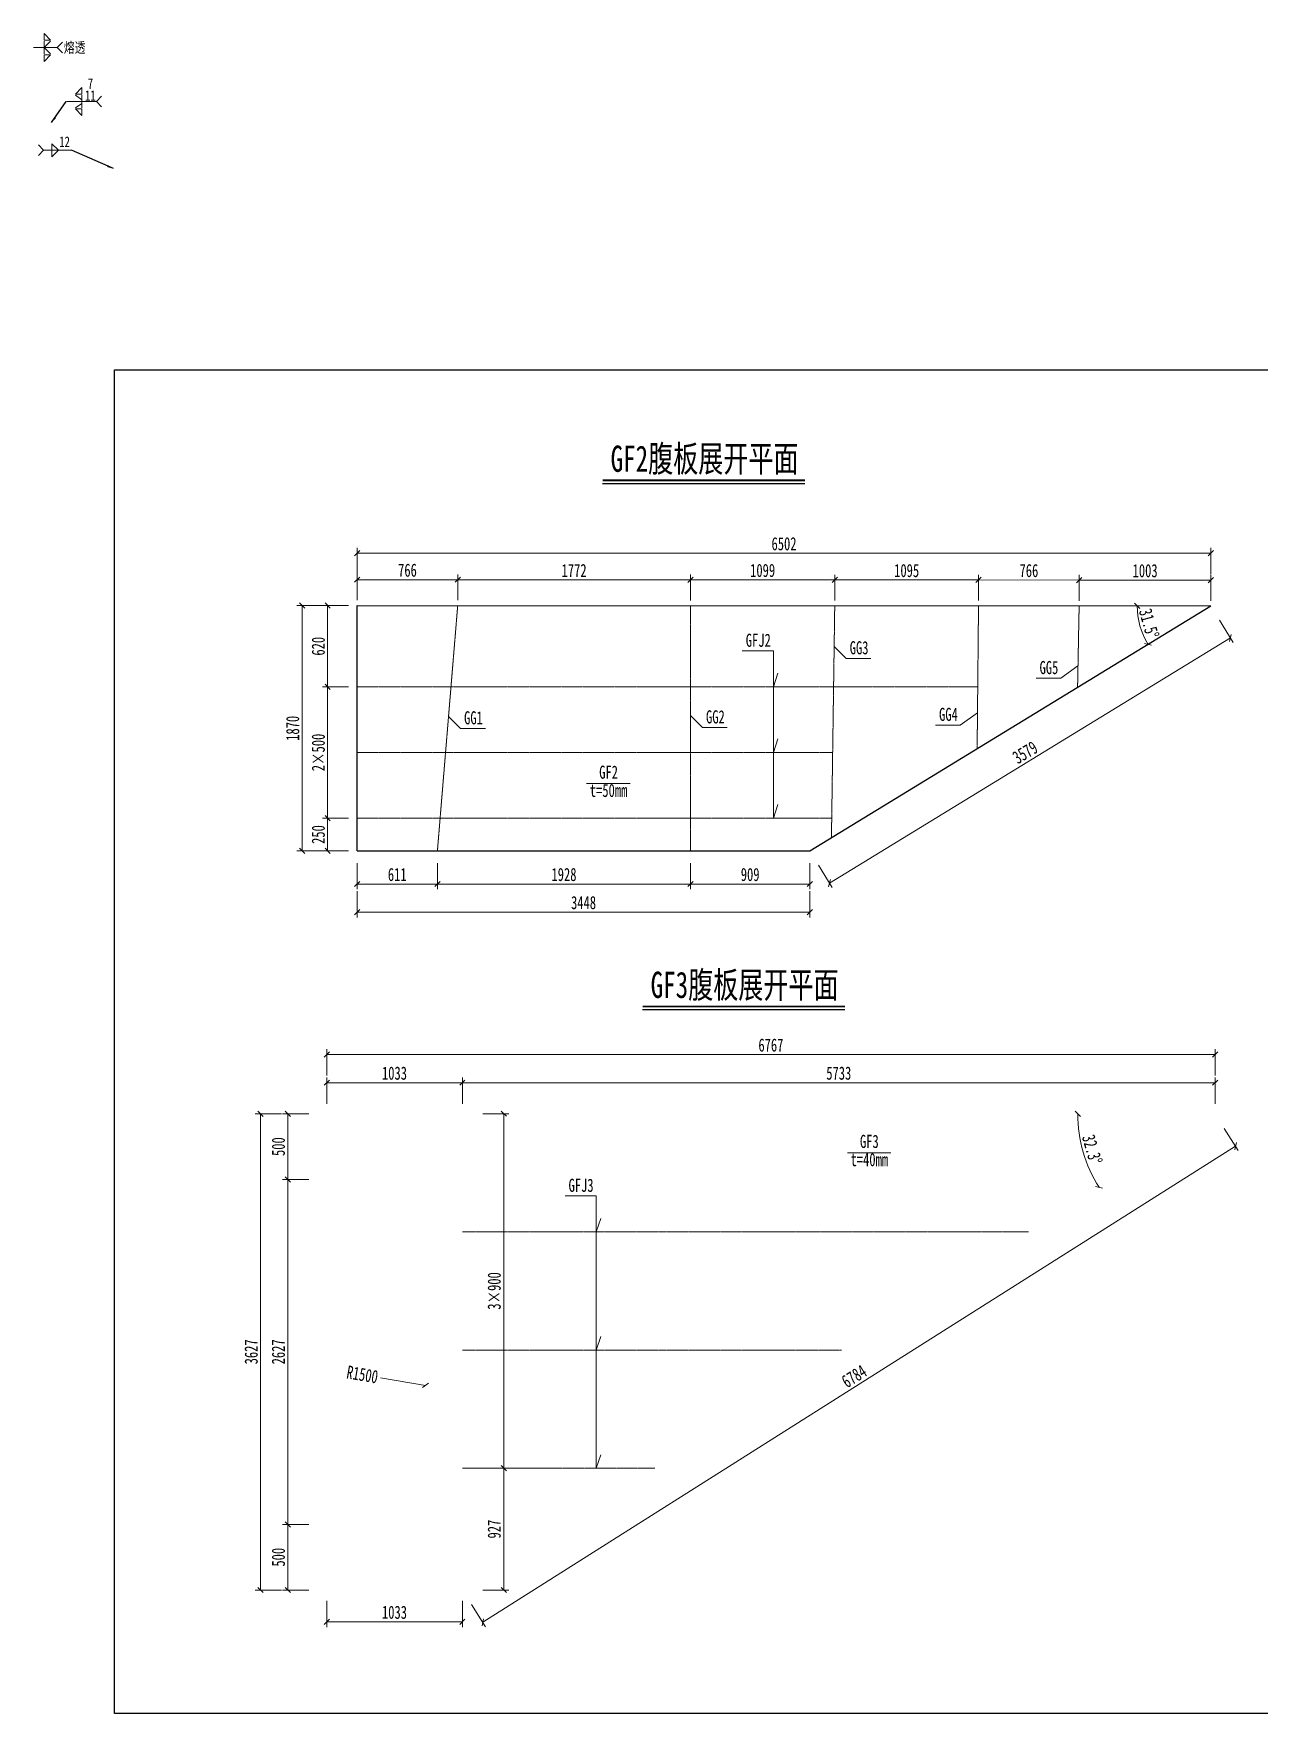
# Model space of a CAD drawing. Header units: millimetres. Extents: x -89049 to 410567, y -307459 to -100425.
# Drawn here: x 102557 to 111894, y -267986 to -255192 of the extents above; entities that cross this region are included whole.
import ezdxf
from ezdxf.enums import TextEntityAlignment as Align

# ---------------------------------------------------------------- set-up
doc = ezdxf.new("R2010")
doc.units = ezdxf.units.MM
doc.linetypes.add('DASHED', pattern=[0.75, 0.5, -0.25])
doc.layers.get('Defpoints').update_dxf_attribs({"color": 8})
for name, color, linetype, lineweight in [('Dim', 4, 'Continuous', 15), ('文字', 7, 'Continuous', 15), ('标注线及字体', 2, 'Continuous', 15), ('细实线', 4, 'Continuous', 15), ('虚线', 7, 'DASHED', 13), ('钢板粗线', 1, 'Continuous', 25)]:
    doc.layers.add(name, color=color, linetype=linetype, lineweight=lineweight)
doc.layers.add('Text', color=4, linetype='Continuous')
doc.styles.add('111', font='', dxfattribs={"width": 0.7})
doc.styles.add('BM_Dim', font='', dxfattribs={"width": 0.85})
doc.styles.add('SMEDI', font='', dxfattribs={"width": 0.75})
doc.styles.get("Standard").update_dxf_attribs({"font": ''})
doc.styles.get('111').set_extended_font_data('仿宋_GB2312')
doc.styles.get('BM_Dim').set_extended_font_data('仿宋_GB2312')
doc.styles.get('SMEDI').set_extended_font_data('仿宋_GB2312')
doc.styles.get('Standard').set_extended_font_data('仿宋_GB2312')
doc.dimstyles.new('200', dxfattribs={"dimscale": 0, "dimtxt": 2.5, "dimasz": 1, "dimexe": 1, "dimexo": 1, "dimgap": 0.6, "dimtad": 1, "dimdec": 0, "dimdsep": 46, "dimtxsty": '111', "dimblk": 'OBLIQUE', "dimcen": 0, "dimclrd": 4, "dimclre": 4, "dimclrt": 4, "dimadec": 1, "dimazin": 2, "dimtfac": 1, "dimtdec": 0, "dimtix": 1, "dimtmove": 2, "dimatfit": 3, "dimfxl": 4, "dimfxlon": 1, "dimtolj": 1, "dimlwd": -1, "dimlwe": -1, "dimarcsym": 0})
doc.dimstyles.new('MSteel_1.0_1.0', dxfattribs={"dimtxt": 3, "dimasz": 1.2, "dimexe": 1, "dimexo": 1, "dimgap": 1, "dimtad": 3, "dimtoh": 1, "dimdec": 0, "dimzin": 0, "dimdsep": 46, "dimtxsty": 'Standard', "dimblk": 'ARCHTICK', "dimcen": 0.09, "dimclrd": 3, "dimclre": 3, "dimadec": 0, "dimazin": 0, "dimtfac": 1, "dimtdec": 4, "dimtofl": 0, "dimtmove": 0, "dimatfit": 3, "dimfxl": 1, "dimtolj": 1, "dimtzin": 0, "dimarcsym": 0})

# ---------------------------------------------------------------- blocks, each defined once
blk = doc.blocks.new('全融透1')
at = {"layer": 'Dim'}
blk.add_line((0, 0), (4.48, 0), dxfattribs=at)
for points in [[(2, 2.65), (2, 1.41), (3.23, 1.41)], [(2, -2.65), (2, -1.41), (3.23, -1.41)]]:
    blk.add_lwpolyline(points, close=True, dxfattribs=at)
for points in [[(3.23, 1.21), (2, 0), (2, 1.21)], [(3.23, -1.21), (2, 0), (2, -1.21)], [(5.48, 1), (4.48, 0), (5.48, -1)]]:
    blk.add_lwpolyline(points, dxfattribs=at)
at = {"layer": 'Text', "style": 'SMEDI', "width": 0.75}
blk.add_text('熔透', height=2, dxfattribs=at).set_placement((5.77, 0), align=Align.MIDDLE_LEFT)
blk = doc.blocks.new('角焊缝1')
at = {"layer": 'Dim'}
blk.add_line((-3101.17, 370.22), (-3106.48, 370.22), dxfattribs=at)
blk.add_lwpolyline([(-3107.48, 369.22), (-3106.48, 370.22), (-3107.48, 371.22)], dxfattribs=at)
blk.add_lwpolyline([(-3104.91, 371.45), (-3104.91, 368.99), (-3103.68, 370.22)], close=True, dxfattribs=at)
blk = doc.blocks.new('半融透1')
at = {"layer": 'Dim'}
for p, q in [((0.03, 0), (5.74, 0)), ((2.98, 0.34), (1.75, 1.21)), ((2.98, -0.34), (1.75, -1.21))]:
    blk.add_line(p, q, dxfattribs=at)
for points in [[(1.75, 1.41), (2.98, 1.41), (2.98, 2.65)], [(1.75, -1.41), (2.98, -1.41), (2.98, -2.65)]]:
    blk.add_lwpolyline(points, close=True, dxfattribs=at)
for points in [[(2.98, -1.21), (2.98, 0), (2.98, 1.21)], [(6.74, -1), (5.74, 0), (6.74, 1)]]:
    blk.add_lwpolyline(points, dxfattribs=at)
at = {"layer": 'Text', "style": 'SMEDI', "width": 0.75}
blk.add_text('7', height=2, dxfattribs=at).set_placement((4.09, 3.42), align=Align.MIDDLE_LEFT)
blk = doc.blocks.new('_ArchTick')
at = {"color": 0, "linetype": 'ByBlock', "const_width": 0.15}
blk.add_lwpolyline([(-0.5, -0.5), (0.5, 0.5)], dxfattribs=at)
blk = doc.blocks.new('_Oblique')
at = {"color": 0, "linetype": 'ByBlock', "lineweight": -2}
blk.add_line((-0.5, -0.5), (0.5, 0.5), dxfattribs=at)
blk = doc.blocks.new('*D2289')
at = {"layer": 'Defpoints', "color": 0, "transparency": 16777216}
for p in [(105022, -261167), (104797, -261417), (105022, -261417)]:
    blk.add_point(p, dxfattribs=at)
at = {"layer": '细实线', "color": 4, "transparency": 16777216}
for p, q in [((104957, -261167), (104757, -261167)), ((104797, -261167), (104797, -261417)), ((104957, -261417), (104757, -261417))]:
    blk.add_line(p, q, dxfattribs=at)
at = {"layer": '细实线', "color": 4, "transparency": 16777216, "xscale": 40, "yscale": 40, "zscale": 40}
for p, rotation in [((104797, -261167), 90), ((104797, -261417), 270)]:
    blk.add_blockref('_Oblique', p, dxfattribs=dict(at, rotation=rotation))
at = {"layer": '细实线', "color": 4, "transparency": 16777216, "insert": (104726, -261292), "char_height": 100, "attachment_point": 5, "rotation": 90, "style": '111'}
blk.add_mtext('\\A1;250', dxfattribs=at)
blk = doc.blocks.new('*D2290')
at = {"layer": 'Defpoints', "color": 0, "transparency": 16777216}
for p in [(104797, -260167), (105022, -260167), (105022, -261167)]:
    blk.add_point(p, dxfattribs=at)
at = {"layer": '细实线', "color": 4, "transparency": 16777216}
for p, q in [((104957, -260167), (104757, -260167)), ((104797, -261167), (104797, -260167)), ((104957, -261167), (104757, -261167))]:
    blk.add_line(p, q, dxfattribs=at)
at = {"layer": '细实线', "color": 4, "transparency": 16777216, "xscale": 40, "yscale": 40, "zscale": 40}
for p, rotation in [((104797, -260167), 90), ((104797, -261167), 270)]:
    blk.add_blockref('_Oblique', p, dxfattribs=dict(at, rotation=rotation))
at = {"layer": '细实线', "color": 4, "transparency": 16777216, "insert": (104726, -260667), "char_height": 100, "attachment_point": 5, "rotation": 90, "style": '111'}
blk.add_mtext('\\A1;2×500', dxfattribs=at)
blk = doc.blocks.new('*D2291')
at = {"layer": 'Defpoints', "color": 0, "transparency": 16777216}
for p in [(104797, -259548), (105022, -259548), (105022, -260167)]:
    blk.add_point(p, dxfattribs=at)
at = {"layer": '细实线', "color": 4, "transparency": 16777216}
for p, q in [((104957, -259548), (104757, -259548)), ((104797, -260167), (104797, -259548)), ((104957, -260167), (104757, -260167))]:
    blk.add_line(p, q, dxfattribs=at)
at = {"layer": '细实线', "color": 4, "transparency": 16777216, "xscale": 40, "yscale": 40, "zscale": 40}
for p, rotation in [((104797, -259548), 90), ((104797, -260167), 270)]:
    blk.add_blockref('_Oblique', p, dxfattribs=dict(at, rotation=rotation))
at = {"layer": '细实线', "color": 4, "transparency": 16777216, "insert": (104726, -259858), "char_height": 100, "attachment_point": 5, "rotation": 90, "style": '111'}
blk.add_mtext('\\A1;620', dxfattribs=at)
blk = doc.blocks.new('*D2292')
at = {"layer": 'Defpoints', "color": 0, "transparency": 16777216}
for p in [(104841, -259548), (104602, -261417), (104841, -261417)]:
    blk.add_point(p, dxfattribs=at)
at = {"layer": '细实线', "color": 4, "transparency": 16777216}
for p, q in [((104762, -259548), (104562, -259548)), ((104602, -259548), (104602, -261417)), ((104762, -261417), (104562, -261417))]:
    blk.add_line(p, q, dxfattribs=at)
at = {"layer": '细实线', "color": 4, "transparency": 16777216, "xscale": 40, "yscale": 40, "zscale": 40}
for p, rotation in [((104602, -259548), 90), ((104602, -261417), 270)]:
    blk.add_blockref('_Oblique', p, dxfattribs=dict(at, rotation=rotation))
at = {"layer": '细实线', "color": 4, "transparency": 16777216, "insert": (104531, -260483), "char_height": 100, "attachment_point": 5, "rotation": 90, "style": '111'}
blk.add_mtext('\\A1;1870', dxfattribs=at)
blk = doc.blocks.new('*D2297')
at = {"layer": 'Defpoints', "color": 0, "transparency": 16777216}
for p in [(105022, -261417), (108470, -261417), (108470, -261883)]:
    blk.add_point(p, dxfattribs=at)
at = {"layer": '细实线', "color": 4, "transparency": 16777216}
for p, q in [((105022, -261723), (105022, -261923)), ((108470, -261723), (108470, -261923)), ((105022, -261883), (108470, -261883))]:
    blk.add_line(p, q, dxfattribs=at)
at = {"layer": '细实线', "color": 4, "transparency": 16777216, "xscale": 40, "yscale": 40, "zscale": 40, "rotation": 180}
blk.add_blockref('_Oblique', (105022, -261883), dxfattribs=at)
at = {"layer": '细实线', "color": 4, "transparency": 16777216, "xscale": 40, "yscale": 40, "zscale": 40}
blk.add_blockref('_Oblique', (108470, -261883), dxfattribs=at)
at = {"layer": '细实线', "color": 4, "transparency": 16777216, "insert": (106746, -261811), "char_height": 100, "attachment_point": 5, "style": '111'}
blk.add_mtext('\\A1;3448', dxfattribs=at)
blk = doc.blocks.new('*D2298')
at = {"layer": 'Defpoints', "color": 0, "transparency": 16777216}
for p in [(105022, -259149), (105022, -259548), (111524, -259551)]:
    blk.add_point(p, dxfattribs=at)
at = {"layer": '细实线', "color": 4, "transparency": 16777216}
for p, q in [((105022, -259309), (105022, -259109)), ((111524, -259149), (105022, -259149)), ((111524, -259309), (111524, -259109))]:
    blk.add_line(p, q, dxfattribs=at)
at = {"layer": '细实线', "color": 4, "transparency": 16777216, "xscale": 40, "yscale": 40, "zscale": 40, "rotation": 180}
blk.add_blockref('_Oblique', (105022, -259149), dxfattribs=at)
at = {"layer": '细实线', "color": 4, "transparency": 16777216, "xscale": 40, "yscale": 40, "zscale": 40}
blk.add_blockref('_Oblique', (111524, -259149), dxfattribs=at)
at = {"layer": '细实线', "color": 4, "transparency": 16777216, "insert": (108273, -259078), "char_height": 100, "attachment_point": 5, "style": '111'}
blk.add_mtext('\\A1;6502', dxfattribs=at)
blk = doc.blocks.new('*D2301')
at = {"layer": 'Defpoints', "color": 0, "transparency": 16777216}
for p in [(111524, -259551), (111673, -259795), (108470, -261417)]:
    blk.add_point(p, dxfattribs=at)
at = {"layer": '细实线', "color": 4, "transparency": 16777216}
for p, q in [((111590, -259659), (111694, -259830)), ((108619, -261662), (111673, -259795)), ((108535, -261525), (108640, -261696))]:
    blk.add_line(p, q, dxfattribs=at)
at = {"layer": '细实线', "color": 4, "transparency": 16777216, "xscale": 40, "yscale": 40, "zscale": 40}
for p, rotation in [((111673, -259795), 31.42082114954894), ((108619, -261662), 211.4208211495489)]:
    blk.add_blockref('_Oblique', p, dxfattribs=dict(at, rotation=rotation))
at = {"layer": '细实线', "color": 4, "transparency": 16777216, "insert": (110109, -260667), "char_height": 100, "attachment_point": 5, "rotation": 31.4208, "style": '111'}
blk.add_mtext('\\A1;3579', dxfattribs=at)
blk = doc.blocks.new('*D2303')
at = {"layer": 'Defpoints', "color": 0, "transparency": 16777216}
for p in [(105022, -259548), (111524, -259551), (111524, -259551), (110972, -259653), (108470, -261417)]:
    blk.add_point(p, dxfattribs=at)
at = {"layer": '细实线', "color": 4, "transparency": 16777216}
blk.add_arc((111524, -259551), 561, 179.9684, 211.4208, dxfattribs=at)
at = {"layer": '细实线', "color": 4, "transparency": 16777216, "xscale": 40, "yscale": 40, "zscale": 40}
for p, rotation in [((110963, -259551), 89.96843768254666), ((111045, -259844), 301.4208211495489)]:
    blk.add_blockref('_Oblique', p, dxfattribs=dict(at, rotation=rotation))
at = {"layer": '细实线', "color": 4, "transparency": 16777216, "insert": (111053, -259684), "char_height": 100, "attachment_point": 5, "rotation": 285.6946, "style": '111'}
blk.add_mtext('\\A1;31.5%%d', dxfattribs=at)
blk = doc.blocks.new('*D2435')
at = {"layer": 'Defpoints', "color": 0, "transparency": 16777216}
for p in [(105788, -259351), (105022, -259548), (105788, -259548)]:
    blk.add_point(p, dxfattribs=at)
at = {"layer": '细实线', "color": 4, "transparency": 16777216}
for p, q in [((105022, -259508), (105022, -259311)), ((105788, -259508), (105788, -259311)), ((105022, -259351), (105788, -259351))]:
    blk.add_line(p, q, dxfattribs=at)
at = {"layer": '细实线', "color": 4, "transparency": 16777216, "xscale": 40, "yscale": 40, "zscale": 40}
for p, rotation in [((105022, -259351), 179.9684376825444), ((105788, -259351), 359.9684376825444)]:
    blk.add_blockref('_Oblique', p, dxfattribs=dict(at, rotation=rotation))
at = {"layer": '细实线', "color": 4, "transparency": 16777216, "insert": (105405, -259279), "char_height": 100, "attachment_point": 5, "rotation": 359.9684, "style": '111'}
blk.add_mtext('\\A1;766', dxfattribs=at)
blk = doc.blocks.new('*D2436')
at = {"layer": 'Defpoints', "color": 0, "transparency": 16777216}
for p in [(107560, -259352), (105788, -259548), (107560, -259549)]:
    blk.add_point(p, dxfattribs=at)
at = {"layer": '细实线', "color": 4, "transparency": 16777216}
for p, q in [((105788, -259508), (105788, -259311)), ((107560, -259509), (107560, -259312)), ((105788, -259351), (107560, -259352))]:
    blk.add_line(p, q, dxfattribs=at)
at = {"layer": '细实线', "color": 4, "transparency": 16777216, "xscale": 40, "yscale": 40, "zscale": 40}
for p, rotation in [((105788, -259351), 179.9684376825469), ((107560, -259352), 359.9684376825469)]:
    blk.add_blockref('_Oblique', p, dxfattribs=dict(at, rotation=rotation))
at = {"layer": '细实线', "color": 4, "transparency": 16777216, "insert": (106674, -259281), "char_height": 100, "attachment_point": 5, "rotation": 359.9684, "style": '111'}
blk.add_mtext('\\A1;1772', dxfattribs=at)
blk = doc.blocks.new('*D2437')
at = {"layer": 'Defpoints', "color": 0, "transparency": 16777216}
for p in [(108659, -259353), (107560, -259549), (108659, -259550)]:
    blk.add_point(p, dxfattribs=at)
at = {"layer": '细实线', "color": 4, "transparency": 16777216}
for p, q in [((107560, -259509), (107560, -259312)), ((108659, -259510), (108659, -259313)), ((107560, -259352), (108659, -259353))]:
    blk.add_line(p, q, dxfattribs=at)
at = {"layer": '细实线', "color": 4, "transparency": 16777216, "xscale": 40, "yscale": 40, "zscale": 40}
for p, rotation in [((107560, -259352), 179.9684376825468), ((108659, -259353), 359.9684376825468)]:
    blk.add_blockref('_Oblique', p, dxfattribs=dict(at, rotation=rotation))
at = {"layer": '细实线', "color": 4, "transparency": 16777216, "insert": (108110, -259281), "char_height": 100, "attachment_point": 5, "rotation": 359.9684, "style": '111'}
blk.add_mtext('\\A1;1099', dxfattribs=at)
blk = doc.blocks.new('*D2438')
at = {"layer": 'Defpoints', "color": 0, "transparency": 16777216}
for p in [(109754, -259353), (108659, -259550), (109754, -259550)]:
    blk.add_point(p, dxfattribs=at)
at = {"layer": '细实线', "color": 4, "transparency": 16777216}
for p, q in [((108659, -259510), (108659, -259313)), ((109754, -259510), (109754, -259313)), ((108659, -259353), (109754, -259353))]:
    blk.add_line(p, q, dxfattribs=at)
at = {"layer": '细实线', "color": 4, "transparency": 16777216, "xscale": 40, "yscale": 40, "zscale": 40}
for p, rotation in [((108659, -259353), 179.9684376825475), ((109754, -259353), 359.9684376825476)]:
    blk.add_blockref('_Oblique', p, dxfattribs=dict(at, rotation=rotation))
at = {"layer": '细实线', "color": 4, "transparency": 16777216, "insert": (109207, -259282), "char_height": 100, "attachment_point": 5, "rotation": 359.9684, "style": '111'}
blk.add_mtext('\\A1;1095', dxfattribs=at)
blk = doc.blocks.new('*D2439')
at = {"layer": 'Defpoints', "color": 0, "transparency": 16777216}
for p in [(110521, -259354), (109754, -259550), (110521, -259551)]:
    blk.add_point(p, dxfattribs=at)
at = {"layer": '细实线', "color": 4, "transparency": 16777216}
for p, q in [((109754, -259510), (109754, -259313)), ((110521, -259511), (110521, -259314)), ((109754, -259353), (110521, -259354))]:
    blk.add_line(p, q, dxfattribs=at)
at = {"layer": '细实线', "color": 4, "transparency": 16777216, "xscale": 40, "yscale": 40, "zscale": 40}
for p, rotation in [((109754, -259353), 179.9684376825444), ((110521, -259354), 359.9684376825444)]:
    blk.add_blockref('_Oblique', p, dxfattribs=dict(at, rotation=rotation))
at = {"layer": '细实线', "color": 4, "transparency": 16777216, "insert": (110138, -259282), "char_height": 100, "attachment_point": 5, "rotation": 359.9684, "style": '111'}
blk.add_mtext('\\A1;766', dxfattribs=at)
blk = doc.blocks.new('*D2440')
at = {"layer": 'Defpoints', "color": 0, "transparency": 16777216}
for p in [(111524, -259354), (110521, -259551), (111524, -259551)]:
    blk.add_point(p, dxfattribs=at)
at = {"layer": '细实线', "color": 4, "transparency": 16777216}
for p, q in [((110521, -259511), (110521, -259314)), ((111524, -259511), (111524, -259314)), ((110521, -259354), (111524, -259354))]:
    blk.add_line(p, q, dxfattribs=at)
at = {"layer": '细实线', "color": 4, "transparency": 16777216, "xscale": 40, "yscale": 40, "zscale": 40}
for p, rotation in [((110521, -259354), 179.9684376825469), ((111524, -259354), 359.9684376825469)]:
    blk.add_blockref('_Oblique', p, dxfattribs=dict(at, rotation=rotation))
at = {"layer": '细实线', "color": 4, "transparency": 16777216, "insert": (111023, -259283), "char_height": 100, "attachment_point": 5, "rotation": 359.9684, "style": '111'}
blk.add_mtext('\\A1;1003', dxfattribs=at)
blk = doc.blocks.new('*D2441')
at = {"layer": 'Defpoints', "color": 0, "transparency": 16777216}
for p in [(105022, -261417), (105633, -261417), (105633, -261669)]:
    blk.add_point(p, dxfattribs=at)
at = {"layer": '细实线', "color": 4, "transparency": 16777216}
for p, q in [((105022, -261509), (105022, -261709)), ((105633, -261509), (105633, -261709)), ((105022, -261669), (105633, -261669))]:
    blk.add_line(p, q, dxfattribs=at)
at = {"layer": '细实线', "color": 4, "transparency": 16777216, "xscale": 40, "yscale": 40, "zscale": 40}
for p, rotation in [((105022, -261669), 179.9999999999945), ((105633, -261669), 359.9999999999946)]:
    blk.add_blockref('_Oblique', p, dxfattribs=dict(at, rotation=rotation))
at = {"layer": '细实线', "color": 4, "transparency": 16777216, "insert": (105327, -261597), "char_height": 100, "attachment_point": 5, "style": '111'}
blk.add_mtext('\\A1;611', dxfattribs=at)
blk = doc.blocks.new('*D2442')
at = {"layer": 'Defpoints', "color": 0, "transparency": 16777216}
for p in [(105633, -261417), (107561, -261417), (107561, -261669)]:
    blk.add_point(p, dxfattribs=at)
at = {"layer": '细实线', "color": 4, "transparency": 16777216}
for p, q in [((105633, -261509), (105633, -261709)), ((107561, -261509), (107561, -261709)), ((105633, -261669), (107561, -261669))]:
    blk.add_line(p, q, dxfattribs=at)
at = {"layer": '细实线', "color": 4, "transparency": 16777216, "xscale": 40, "yscale": 40, "zscale": 40, "rotation": 180}
blk.add_blockref('_Oblique', (105633, -261669), dxfattribs=at)
at = {"layer": '细实线', "color": 4, "transparency": 16777216, "xscale": 40, "yscale": 40, "zscale": 40}
blk.add_blockref('_Oblique', (107561, -261669), dxfattribs=at)
at = {"layer": '细实线', "color": 4, "transparency": 16777216, "insert": (106597, -261597), "char_height": 100, "attachment_point": 5, "style": '111'}
blk.add_mtext('\\A1;1928', dxfattribs=at)
blk = doc.blocks.new('*D2443')
at = {"layer": 'Defpoints', "color": 0, "transparency": 16777216}
for p in [(107561, -261417), (108470, -261417), (108470, -261669)]:
    blk.add_point(p, dxfattribs=at)
at = {"layer": '细实线', "color": 4, "transparency": 16777216}
for p, q in [((107561, -261509), (107561, -261709)), ((108470, -261509), (108470, -261709)), ((107561, -261669), (108470, -261669))]:
    blk.add_line(p, q, dxfattribs=at)
at = {"layer": '细实线', "color": 4, "transparency": 16777216, "xscale": 40, "yscale": 40, "zscale": 40}
for p, rotation in [((107561, -261669), 180.0000000000037), ((108470, -261669), 3.669167718078744e-12)]:
    blk.add_blockref('_Oblique', p, dxfattribs=dict(at, rotation=rotation))
at = {"layer": '细实线', "color": 4, "transparency": 16777216, "insert": (108015, -261597), "char_height": 100, "attachment_point": 5, "style": '111'}
blk.add_mtext('\\A1;909', dxfattribs=at)
blk = doc.blocks.new('*D4765')
at = {"layer": 'Defpoints', "color": 0, "transparency": 16777216}
for p in [(104790, -263919), (104493, -266546), (104790, -266546)]:
    blk.add_point(p, dxfattribs=at)
at = {"layer": '细实线', "color": 4, "transparency": 16777216}
for p, q in [((104653, -263919), (104453, -263919)), ((104493, -263919), (104493, -266546)), ((104653, -266546), (104453, -266546))]:
    blk.add_line(p, q, dxfattribs=at)
at = {"layer": '细实线', "color": 4, "transparency": 16777216, "xscale": 40, "yscale": 40, "zscale": 40}
for p, rotation in [((104493, -263919), 90), ((104493, -266546), 270)]:
    blk.add_blockref('_Oblique', p, dxfattribs=dict(at, rotation=rotation))
at = {"layer": '细实线', "color": 4, "transparency": 16777216, "insert": (104422, -265232), "char_height": 100, "attachment_point": 5, "rotation": 90, "style": '111'}
blk.add_mtext('\\A1;2627', dxfattribs=at)
blk = doc.blocks.new('*D4766')
at = {"layer": 'Defpoints', "color": 0, "transparency": 16777216}
for p in [(104790, -263419), (104286, -267046), (104790, -267046)]:
    blk.add_point(p, dxfattribs=at)
at = {"layer": '细实线', "color": 4, "transparency": 16777216}
for p, q in [((104446, -263419), (104246, -263419)), ((104286, -263419), (104286, -267046)), ((104446, -267046), (104246, -267046))]:
    blk.add_line(p, q, dxfattribs=at)
at = {"layer": '细实线', "color": 4, "transparency": 16777216, "xscale": 40, "yscale": 40, "zscale": 40}
for p, rotation in [((104286, -263419), 90), ((104286, -267046), 270)]:
    blk.add_blockref('_Oblique', p, dxfattribs=dict(at, rotation=rotation))
at = {"layer": '细实线', "color": 4, "transparency": 16777216, "insert": (104215, -265232), "char_height": 100, "attachment_point": 5, "rotation": 90, "style": '111'}
blk.add_mtext('\\A1;3627', dxfattribs=at)
blk = doc.blocks.new('*D4767')
at = {"layer": 'Defpoints', "color": 0, "transparency": 16777216}
for p in [(105823, -263182), (104790, -263419), (105823, -264318)]:
    blk.add_point(p, dxfattribs=at)
at = {"layer": '细实线', "color": 4, "transparency": 16777216}
for p, q in [((104790, -263342), (104790, -263142)), ((105823, -263342), (105823, -263142)), ((104790, -263182), (105823, -263182))]:
    blk.add_line(p, q, dxfattribs=at)
at = {"layer": '细实线', "color": 4, "transparency": 16777216, "xscale": 40, "yscale": 40, "zscale": 40, "rotation": 180}
blk.add_blockref('_Oblique', (104790, -263182), dxfattribs=at)
at = {"layer": '细实线', "color": 4, "transparency": 16777216, "xscale": 40, "yscale": 40, "zscale": 40}
blk.add_blockref('_Oblique', (105823, -263182), dxfattribs=at)
at = {"layer": '细实线', "color": 4, "transparency": 16777216, "insert": (105306, -263110), "char_height": 100, "attachment_point": 5, "style": '111'}
blk.add_mtext('\\A1;1033', dxfattribs=at)
blk = doc.blocks.new('*D4768')
at = {"layer": 'Defpoints', "color": 0, "transparency": 16777216}
for p in [(111556, -262967), (104790, -263419), (111556, -263419)]:
    blk.add_point(p, dxfattribs=at)
at = {"layer": '细实线', "color": 4, "transparency": 16777216}
for p, q in [((104790, -263127), (104790, -262927)), ((104790, -262967), (111556, -262967)), ((111556, -263127), (111556, -262927))]:
    blk.add_line(p, q, dxfattribs=at)
at = {"layer": '细实线', "color": 4, "transparency": 16777216, "xscale": 40, "yscale": 40, "zscale": 40, "rotation": 180}
blk.add_blockref('_Oblique', (104790, -262967), dxfattribs=at)
at = {"layer": '细实线', "color": 4, "transparency": 16777216, "xscale": 40, "yscale": 40, "zscale": 40}
blk.add_blockref('_Oblique', (111556, -262967), dxfattribs=at)
at = {"layer": '细实线', "color": 4, "transparency": 16777216, "insert": (108173, -262896), "char_height": 100, "attachment_point": 5, "style": '111'}
blk.add_mtext('\\A1;6767', dxfattribs=at)
blk = doc.blocks.new('*D4769')
at = {"layer": 'Defpoints', "color": 0, "transparency": 16777216}
for p in [(105823, -263418), (106138, -263418), (105823, -266118)]:
    blk.add_point(p, dxfattribs=at)
at = {"layer": '细实线', "color": 4, "transparency": 16777216}
for p, q in [((105978, -263418), (106178, -263418)), ((106138, -266118), (106138, -263418)), ((105978, -266118), (106178, -266118))]:
    blk.add_line(p, q, dxfattribs=at)
at = {"layer": '细实线', "color": 4, "transparency": 16777216, "xscale": 40, "yscale": 40, "zscale": 40}
for p, rotation in [((106138, -263418), 90), ((106138, -266118), 270)]:
    blk.add_blockref('_Oblique', p, dxfattribs=dict(at, rotation=rotation))
at = {"layer": '细实线', "color": 4, "transparency": 16777216, "insert": (106066, -264768), "char_height": 100, "attachment_point": 5, "rotation": 90, "style": '111'}
blk.add_mtext('\\A1;3×900', dxfattribs=at)
blk = doc.blocks.new('*D4770')
at = {"layer": 'Defpoints', "color": 0, "transparency": 16777216}
for p in [(111556, -263419), (111712, -263665), (105823, -267046)]:
    blk.add_point(p, dxfattribs=at)
at = {"layer": '细实线', "color": 4, "transparency": 16777216}
for p, q in [((111626, -263530), (111733, -263699)), ((105979, -267292), (111712, -263665)), ((105893, -267157), (106000, -267326))]:
    blk.add_line(p, q, dxfattribs=at)
at = {"layer": '细实线', "color": 4, "transparency": 16777216, "xscale": 40, "yscale": 40, "zscale": 40}
for p, rotation in [((111712, -263665), 32.31857378465721), ((105979, -267292), 212.3185737846572)]:
    blk.add_blockref('_Oblique', p, dxfattribs=dict(at, rotation=rotation))
at = {"layer": '细实线', "color": 4, "transparency": 16777216, "insert": (108807, -265418), "char_height": 100, "attachment_point": 5, "rotation": 32.3186, "style": '111'}
blk.add_mtext('\\A1;6784', dxfattribs=at)
blk = doc.blocks.new('*D4771')
at = {"layer": 'Defpoints', "color": 0, "transparency": 16777216}
for p in [(105823, -266118), (106138, -266118), (105823, -267046)]:
    blk.add_point(p, dxfattribs=at)
at = {"layer": '细实线', "color": 4, "transparency": 16777216}
for p, q in [((105978, -266118), (106178, -266118)), ((106138, -267046), (106138, -266118)), ((105978, -267046), (106178, -267046))]:
    blk.add_line(p, q, dxfattribs=at)
at = {"layer": '细实线', "color": 4, "transparency": 16777216, "xscale": 40, "yscale": 40, "zscale": 40}
for p, rotation in [((106138, -266118), 90), ((106138, -267046), 270)]:
    blk.add_blockref('_Oblique', p, dxfattribs=dict(at, rotation=rotation))
at = {"layer": '细实线', "color": 4, "transparency": 16777216, "insert": (106066, -266582), "char_height": 100, "attachment_point": 5, "rotation": 90, "style": '111'}
blk.add_mtext('\\A1;927', dxfattribs=at)
blk = doc.blocks.new('*D4772')
at = {"layer": 'Defpoints', "color": 0, "transparency": 16777216}
for p in [(104790, -263419), (111556, -263419), (111556, -263419), (110537, -263656), (105823, -267046)]:
    blk.add_point(p, dxfattribs=at)
at = {"layer": '细实线', "color": 4, "transparency": 16777216}
blk.add_arc((111556, -263419), 1046, 180, 212.3186, dxfattribs=at)
at = {"layer": '细实线', "color": 4, "transparency": 16777216, "xscale": 40, "yscale": 40, "zscale": 40}
for p, rotation in [((110510, -263419), 90), ((110672, -263978), 302.3185737846572)]:
    blk.add_blockref('_Oblique', p, dxfattribs=dict(at, rotation=rotation))
at = {"layer": '细实线', "color": 4, "transparency": 16777216, "insert": (110620, -263690), "char_height": 100, "attachment_point": 5, "rotation": 286.1593, "style": '111'}
blk.add_mtext('\\A1;32.3%%d', dxfattribs=at)
blk = doc.blocks.new('*D4773')
at = {"layer": 'Defpoints', "color": 0, "transparency": 16777216}
for p in [(111556, -263182), (105823, -263418), (111556, -263419)]:
    blk.add_point(p, dxfattribs=at)
at = {"layer": '细实线', "color": 4, "transparency": 16777216}
for p, q in [((105823, -263342), (105823, -263142)), ((111556, -263342), (111556, -263142)), ((105823, -263182), (111556, -263182))]:
    blk.add_line(p, q, dxfattribs=at)
at = {"layer": '细实线', "color": 4, "transparency": 16777216, "xscale": 40, "yscale": 40, "zscale": 40, "rotation": 180}
blk.add_blockref('_Oblique', (105823, -263182), dxfattribs=at)
at = {"layer": '细实线', "color": 4, "transparency": 16777216, "xscale": 40, "yscale": 40, "zscale": 40}
blk.add_blockref('_Oblique', (111556, -263182), dxfattribs=at)
at = {"layer": '细实线', "color": 4, "transparency": 16777216, "insert": (108690, -263110), "char_height": 100, "attachment_point": 5, "style": '111'}
blk.add_mtext('\\A1;5733', dxfattribs=at)
blk = doc.blocks.new('*D4781')
at = {"layer": 'Defpoints', "color": 0, "transparency": 16777216}
for p in [(104790, -263419), (104493, -263919), (104790, -263919)]:
    blk.add_point(p, dxfattribs=at)
at = {"layer": '细实线', "color": 4, "transparency": 16777216}
for p, q in [((104653, -263419), (104453, -263419)), ((104493, -263419), (104493, -263919)), ((104653, -263919), (104453, -263919))]:
    blk.add_line(p, q, dxfattribs=at)
at = {"layer": '细实线', "color": 4, "transparency": 16777216, "xscale": 40, "yscale": 40, "zscale": 40}
for p, rotation in [((104493, -263419), 90), ((104493, -263919), 270)]:
    blk.add_blockref('_Oblique', p, dxfattribs=dict(at, rotation=rotation))
at = {"layer": '细实线', "color": 4, "transparency": 16777216, "insert": (104422, -263669), "char_height": 100, "attachment_point": 5, "rotation": 90, "style": '111'}
blk.add_mtext('\\A1;500', dxfattribs=at)
blk = doc.blocks.new('*D4782')
at = {"layer": 'Defpoints', "color": 0, "transparency": 16777216}
for p in [(104790, -266546), (104493, -267046), (104790, -267046)]:
    blk.add_point(p, dxfattribs=at)
at = {"layer": '细实线', "color": 4, "transparency": 16777216}
for p, q in [((104653, -266546), (104453, -266546)), ((104493, -266546), (104493, -267046)), ((104653, -267046), (104453, -267046))]:
    blk.add_line(p, q, dxfattribs=at)
at = {"layer": '细实线', "color": 4, "transparency": 16777216, "xscale": 40, "yscale": 40, "zscale": 40}
for p, rotation in [((104493, -266546), 90), ((104493, -267046), 270)]:
    blk.add_blockref('_Oblique', p, dxfattribs=dict(at, rotation=rotation))
at = {"layer": '细实线', "color": 4, "transparency": 16777216, "insert": (104422, -266796), "char_height": 100, "attachment_point": 5, "rotation": 90, "style": '111'}
blk.add_mtext('\\A1;500', dxfattribs=at)
blk = doc.blocks.new('*D4783')
at = {"layer": 'Defpoints', "color": 0, "transparency": 16777216}
for p in [(104790, -267046), (105823, -267046), (105823, -267288)]:
    blk.add_point(p, dxfattribs=at)
at = {"layer": '细实线', "color": 4, "transparency": 16777216}
for p, q in [((104790, -267128), (104790, -267328)), ((105823, -267128), (105823, -267328)), ((104790, -267288), (105823, -267288))]:
    blk.add_line(p, q, dxfattribs=at)
at = {"layer": '细实线', "color": 4, "transparency": 16777216, "xscale": 40, "yscale": 40, "zscale": 40, "rotation": 180}
blk.add_blockref('_Oblique', (104790, -267288), dxfattribs=at)
at = {"layer": '细实线', "color": 4, "transparency": 16777216, "xscale": 40, "yscale": 40, "zscale": 40}
blk.add_blockref('_Oblique', (105823, -267288), dxfattribs=at)
at = {"layer": '细实线', "color": 4, "transparency": 16777216, "insert": (105306, -267216), "char_height": 100, "attachment_point": 5, "style": '111'}
blk.add_mtext('\\A1;1033', dxfattribs=at)

msp = doc.modelspace()

# ---------------------------------------------------------------- linework, layer by layer
at = {"color": 4}
for p, q in [((106891.2, -258618.6), (108432.1, -258618.6)), ((107196.2, -262625.6), (108737.1, -262625.6))]:
    msp.add_line(p, q, dxfattribs=at)
at = {"color": 6, "const_width": 14.4}
for points in [[(106891.2, -258594.6), (108432.1, -258594.6)], [(107196.2, -262601.6), (108737.1, -262601.6)]]:
    msp.add_lwpolyline(points, dxfattribs=at)
at = {"layer": 'Defpoints'}
msp.add_lwpolyline([(103173.4, -257753.6), (118573.4, -257753.6), (118573.4, -267985.6), (103173.4, -267985.6)], close=True, dxfattribs=at)
at = {"layer": '细实线'}
for p, q in [((107955, -259893.7), (108191.6, -259893.7)), ((108191.6, -261167.4), (108191.6, -259893.7)), ((108654.8, -259860.3), (108747.1, -259950.8)), ((108747.1, -259950.8), (108935.2, -259950.8)), ((108226.4, -260064.2), (108191.6, -260167.4)), ((110511.8, -260007.3), (110381.1, -260101.6)), ((110193, -260101.6), (110381.1, -260101.6)), ((105717.7, -260393.7), (105810, -260484.2)), ((107560.2, -260386.7), (107652.5, -260477.2)), ((107652.5, -260477.2), (107840.6, -260477.2)), ((109427.6, -260458.2), (109615.7, -260458.2)), ((109746.4, -260363.9), (109615.7, -260458.2)), ((105810, -260484.2), (105998.1, -260484.2)), ((108226.4, -260564.2), (108191.6, -260667.4)), ((106769.1, -260903), (107099.8, -260903)), ((108226.4, -261064.2), (108191.6, -261167.4)), ((108755.1, -263715), (109085.8, -263715)), ((106605.1, -264044.8), (106841.7, -264044.8)), ((106841.7, -266118.4), (106841.7, -264044.8)), ((106876.5, -264215.3), (106841.7, -264318.4)), ((106876.5, -265115.3), (106841.7, -265218.4)), ((106876.5, -266015.3), (106841.7, -266118.4))]:
    msp.add_line(p, q, dxfattribs=at)
at = {"layer": '细实线', "color": 4}
msp.add_line((105199.9, -265428.6), (105542.9, -265487.9), dxfattribs=at)
at = {"layer": '虚线', "ltscale": 5}
for p, q in [((105632.9, -261417.4), (105787.6, -259548.2)), ((107560.6, -261417.4), (107559.8, -259549.2)), ((108634.1, -261316.8), (108659.2, -259549.8)), ((109743.8, -260638.9), (109754.2, -259550.4)), ((110508.7, -260171.7), (110520.6, -259550.8)), ((105021.8, -260167.4), (109748.3, -260167.4)), ((105021.8, -260667.4), (108643.3, -260667.4)), ((105021.8, -261167.4), (108636.2, -261167.4))]:
    msp.add_line(p, q, dxfattribs=at)
for points in [[(105823.1, -264318.4), (107327.8, -264318.4), (108426.9, -264318.4), (109521.9, -264318.9), (110133.7, -264318.9)], [(105823.1, -265218.4), (107327.8, -265218.4), (108426.7, -265218.4), (108711.7, -265218.6)], [(105823.1, -266118.4), (105823.2, -266118.4), (107289.2, -266118.4)]]:
    msp.add_lwpolyline(points, dxfattribs=at)
at = {"layer": '钢板粗线'}
for p, q in [((105021.8, -261417.4), (105021.8, -259547.8)), ((105021.8, -259547.8), (111524.1, -259551.3)), ((108469.6, -261417.4), (111524.1, -259551.3)), ((105021.8, -261417.4), (108469.6, -261417.4))]:
    msp.add_line(p, q, dxfattribs=at)

# ---------------------------------------------------------------- block references
at = {"layer": '细实线', "xscale": 40, "yscale": 40, "zscale": 40}
for name, p in [('全融透1', (102557.4, -255297.8)), ('半融透1', (102806.2, -255709.6)), ('角焊缝1', (226893, -270889))]:
    msp.add_blockref(name, p, dxfattribs=at)
at = {"layer": '细实线', "color": 4, "xscale": 40, "yscale": 40, "zscale": 40, "rotation": 350.1939332254457}
msp.add_blockref('_Oblique', (105542.9, -265487.9), dxfattribs=at)

# ---------------------------------------------------------------- texts
at = {"layer": 'Text', "style": 'SMEDI', "width": 0.75}
for s, p in [('11', (102949.5, -255664)), ('12', (102752.5, -256015.7))]:
    msp.add_text(s, height=80, dxfattribs=at).set_placement(p, align=Align.MIDDLE_LEFT)
at = {"layer": '文字', "style": 'BM_Dim', "width": 0.7}
for s, p in [('GFJ2', (108076.9, -259892.3)), ('GG3', (108844.7, -259949.3)), ('GG5', (110290.7, -260100.1)), ('GG2', (107750.1, -260475.7)), ('GG4', (109525.2, -260456.7)), ('GG1', (105907.6, -260482.7)), ('GF2', (106936.7, -260897)), ('t=50mm', (106936.7, -261035.9)), ('GF3', (108922.7, -263709)), ('t=40mm', (108922.7, -263847.9)), ('GFJ3', (106727, -264043.4))]:
    msp.add_text(s, height=100, dxfattribs=at).set_placement(p, align=Align.BOTTOM_CENTER)
at = {"layer": '标注线及字体', "style": '111', "width": 0.7}
for s, p in [('GF2腹板展开平面', (107667.7, -258426.2)), ('GF3腹板展开平面', (107972.7, -262433.2))]:
    msp.add_text(s, height=200, dxfattribs=at).set_placement(p, align=Align.MIDDLE)
at = {"layer": '细实线', "color": 4, "insert": (105061.7, -265404.7), "char_height": 100, "attachment_point": 5, "rotation": 350.19393, "style": '111'}
msp.add_mtext('\\A1;R1500', dxfattribs=at)

# ---------------------------------------------------------------- dimensions: what is measured, and where the dimension line sits
at = {"layer": '细实线'}
for base, p1, p2, picture, middle in [((105021.8, -259149.2), (111524.1, -259551.3), (105021.8, -259547.8), '*D2298', (108273, -259077.7)), ((108469.6, -261882.9), (105021.8, -261417.4), (108469.6, -261417.4), '*D2297', (106745.7, -261811.4)), ((111556.3485, -262967.3564), (104789.7679, -263418.9344), (111556.3485, -263418.9344), '*D4768', (108173.0582, -262895.7888)), ((105823.1, -263182), (104789.8, -263418.9), (105823.1, -264318.4), '*D4767', (105306.4, -263110.4)), ((111556.3, -263182), (105823.2, -263418.4), (111556.3, -263418.9), '*D4773', (108689.8, -263110.4)), ((105823.1, -267288), (104789.8, -267045.9), (105823.1, -267045.9), '*D4783', (105306.4, -267216.5))]:
    dim = msp.add_linear_dim(base=base, p1=p1, p2=p2, dimstyle='200', override={"dimscale": 40, "dimblk": 'Oblique'}, dxfattribs=at)
    dim.commit()
    dim.dimension.update_dxf_attribs({"geometry": picture, "text_midpoint": middle})
for p1, p2, distance, picture, middle in [((105021.8, -259547.8), (105787.6, -259548.2), 197, '*D2435', (105404.9, -259279.4)), ((105787.6, -259548.2), (107559.8, -259549.2), 197, '*D2436', (106673.9, -259281.2)), ((107559.8, -259549.2), (108659.2, -259549.8), 197, '*D2437', (108109.6, -259280.9)), ((108659.2, -259549.8), (109754.2, -259550.4), 197, '*D2438', (109206.8, -259281.5)), ((109754.2, -259550.4), (110520.6, -259550.8), 197, '*D2439', (110137.6, -259282)), ((110520.6489, -259550.7868), (111524.1043, -259551.3396), 196.9732, '*D2440', (111022.5245, -259282.5225)), ((108469.6, -261417.4), (111524.1, -259551.3), -286.1, '*D2301', (110108.7, -260667.4)), ((105021.8, -261417.4), (105632.9, -261417.4), -251.6, '*D2441', (105327.4, -261597.4)), ((105632.9, -261417.4), (107560.6, -261417.4), -251.6, '*D2442', (106596.8, -261597.4)), ((107560.6, -261417.4), (108469.6, -261417.4), -251.6, '*D2443', (108015.1, -261597.4)), ((105823.1, -267045.9), (111556.3, -263418.9), -291.1, '*D4770', (108807.1, -265418))]:
    dim = msp.add_aligned_dim(p1=p1, p2=p2, distance=distance, dimstyle='200', override={"dimscale": 40, "dimblk": 'Oblique'}, dxfattribs=at)
    dim.commit()
    dim.dimension.update_dxf_attribs({"geometry": picture, "text_midpoint": middle})
for base, p1, p2, override, picture, middle in [((104602.4, -261417.4), (104840.8, -259547.8), (104841.2, -261417.4), {"dimscale": 40, "dimblk": 'Oblique'}, '*D2292', (104530.8, -260482.6)), ((104797.1, -259547.8), (105021.8, -260167.4), (105021.8, -259547.8), {"dimscale": 40, "dimblk": 'Oblique'}, '*D2291', (104725.5, -259857.6)), ((104797.1, -261417.4), (105021.8, -261167.4), (105021.8, -261417.4), {"dimscale": 40, "dimblk": 'Oblique'}, '*D2289', (104725.5, -261292.4)), ((104286.1, -267045.9), (104789.8, -263418.9), (104789.8, -267045.9), {"dimscale": 40, "dimblk": 'Oblique'}, '*D4766', (104214.6, -265232.4)), ((104493.3, -263918.9), (104789.8, -263418.9), (104789.8, -263918.9), {"dimscale": 40, "dimblk": 'Oblique'}, '*D4781', (104421.8, -263668.9)), ((104493.3, -266545.9), (104789.8, -263918.9), (104789.8, -266545.9), {"dimscale": 40, "dimblk": 'Oblique'}, '*D4765', (104421.8, -265232.4)), ((106138.0526, -266118.4493), (105823.1175, -267045.9344), (105822.6817, -266118.4493), {"dimscale": 40}, '*D4771', (106066.485, -266582.1918)), ((104493.3, -267045.9), (104789.8, -266545.9), (104789.8, -267045.9), {"dimscale": 40, "dimblk": 'Oblique'}, '*D4782', (104421.8, -266795.9))]:
    dim = msp.add_linear_dim(base=base, p1=p1, p2=p2, angle=90, dimstyle='200', override=override, dxfattribs=at)
    dim.commit()
    dim.dimension.update_dxf_attribs({"geometry": picture, "text_midpoint": middle})
for base, line1, line2, picture, middle in [((110972.4, -259653.1), ((105021.8, -259547.8), (111524.1, -259551.3)), ((108469.6, -261417.4), (111524.1, -259551.3)), '*D2303', (111052.9, -259683.8)), ((110537.3, -263656.5), ((111556.3, -263418.9), (104789.8, -263418.9)), ((105823.1, -267045.9), (111556.3, -263418.9)), '*D4772', (110620, -263690.2))]:
    dim = msp.add_angular_dim_2l(base=base, line1=line1, line2=line2, dimstyle='200', override={"dimscale": 40, "dimblk": 'Oblique'}, dxfattribs=at)
    dim.commit()
    dim.dimension.update_dxf_attribs({"geometry": picture, "text_midpoint": middle})
for base, p1, p2, text, picture, middle in [((104797.1, -260167.4), (105021.8, -261167.4), (105021.8, -260167.4), '2×500', '*D2290', (104725.5, -260667.4)), ((106138.1, -263418.4), (105823.2, -266118.4), (105823.2, -263418.4), '3×900', '*D4769', (106066.5, -264768.4))]:
    dim = msp.add_linear_dim(base=base, p1=p1, p2=p2, angle=90, text=text, dimstyle='200', override={"dimscale": 40, "dimtxsty": '111', "dimblk": 'Oblique'}, dxfattribs=at)
    dim.commit()
    dim.dimension.update_dxf_attribs({"geometry": picture, "text_midpoint": middle})

# ---------------------------------------------------------------- leaders
at = {"layer": 'Dim'}
for points in [[(102693.9, -255869.7), (102806.2, -255709.6)], [(103164.8, -256220.3), (102846, -256080.1)]]:
    msp.add_leader(points, dimstyle='MSteel_1.0_1.0', override={"dimscale": 40, "dimclrd": 256}, dxfattribs=at)

doc.saveas('drawing.dxf')
